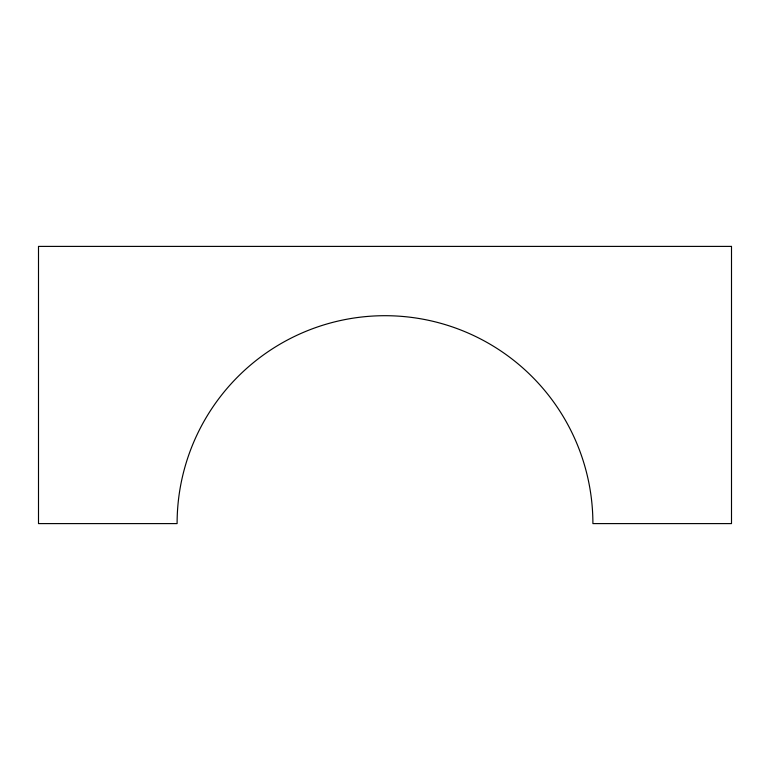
<?xml version="1.0" encoding="UTF-8"?>
<svg xmlns="http://www.w3.org/2000/svg" width="770" height="770" viewBox="0 0 770 770"><rect width="100%" height="100%" fill="white"/><g stroke="black" fill="none" stroke-linecap="round" stroke-linejoin="round"><path stroke-width="1.16" d="M731.5 246.4L38.5 246.4L38.5 523.6L177.1 523.6A207.9 207.9 0 0 1 385 315.7A207.9 207.9 0 0 1 592.9 523.6L731.5 523.6L731.5 246.4"/></g></svg>
